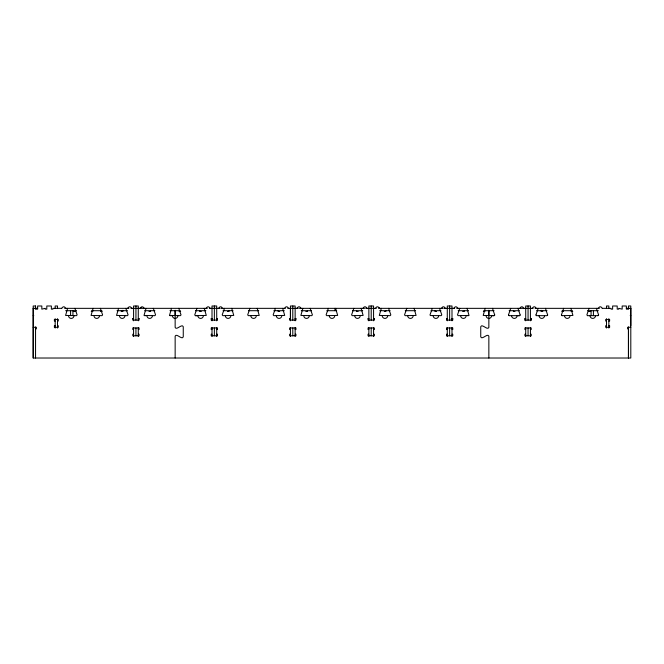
<?xml version="1.0" encoding="UTF-8"?>
<svg xmlns="http://www.w3.org/2000/svg" width="664" height="664" viewBox="0 0 664 664"><rect width="100%" height="100%" fill="white"/><g stroke="black" fill="none" stroke-linecap="round" stroke-linejoin="round"><path stroke-width="1" d="M628.451 309.133L628.451 305.971L630.8 305.988L630.8 358.021L33.2 358.021L33.2 308.345L37.64 308.362M290.434 308.345L290.434 318.546L289.653 318.546L289.653 320.114L295.928 320.114L295.928 318.546L295.14 318.546M488.853 358.021L488.853 336.183C487.642 332.764 481.956 340.308 480.744 336.897L480.744 326.705C481.956 323.293 487.625 330.821 488.853 327.427L488.853 315.666M628.451 327.302L628.451 358.021L628.451 326.912M630.8 325.742L630.8 308.345L626.359 308.362M67.612 308.345L65.595 315.442L76.493 315.657L77.132 314.885L74.891 308.345M100.364 308.345L102.605 314.885L101.965 315.657L91.076 315.442L93.085 308.345M118.557 308.403L116.549 315.442L127.438 315.657L128.086 314.885L125.836 308.345M146.03 308.345L144.022 315.442L154.911 315.657L155.559 314.885L153.318 308.345M178.79 308.345L181.031 314.885L180.392 315.657L169.494 315.442L171.511 308.345M204.263 308.345L206.28 315.442L195.382 315.657L194.743 314.885L196.984 308.345M231.736 308.345L233.753 315.442L222.863 315.657L222.216 314.885L224.457 308.345M249.938 308.345L247.697 314.885L248.336 315.657L259.226 315.442L257.217 308.345M275.411 308.345L273.17 314.885L273.809 315.657L284.698 315.442L282.69 308.345M310.163 308.345L312.404 314.885L311.765 315.657L300.875 315.442L302.884 308.345M328.356 308.345L326.115 314.885L326.763 315.657L337.652 315.442L335.644 308.345M361.116 308.345L363.125 315.442L352.235 315.657L351.596 314.885L353.837 308.345M381.31 308.345L379.302 315.442L390.191 315.657L390.83 314.885L388.589 308.345M414.062 308.345L416.079 315.442L405.181 315.657L404.542 314.885L406.783 308.345M467.016 308.345L469.025 315.442L458.135 315.657L457.496 314.885L459.737 308.345M494.091 315.657L483.201 315.442L485.21 308.345M510.682 308.403L508.458 315.035M535.931 315.035L538.164 308.345M563.636 308.345L561.404 315.026M587.507 315.666L586.868 314.894L589.109 308.362M494.721 315.035L492.489 308.345M520.194 315.035L517.97 308.345M547.667 315.035L545.443 308.345M598.621 315.035L596.388 308.345M432.239 308.519L430.015 314.885L430.372 315.541L441.137 315.657L441.784 314.885L439.543 308.345M494.721 315.026L494.091 315.666L491.592 315.682A2.747 2.747 0 0 1 488.853 318.413A2.747 2.747 0 0 1 486.106 315.666M520.194 315.026L519.563 315.666L517.073 315.682A2.747 2.747 0 0 1 514.326 318.413A2.747 2.747 0 0 1 511.579 315.666M547.667 315.026L546.895 315.682L536.562 315.657M598.621 315.026L597.99 315.666M562.034 315.657L572.924 315.45L570.915 308.362M140.901 307.415L139.946 308.345M519.621 308.362L520.36 307.822A1.569 1.569 0 0 1 523.315 307.822L523.821 308.312M598.048 308.362L598.787 307.822A1.569 1.569 0 0 1 601.742 307.822L602.48 308.362M61.52 308.345L62.258 307.822A1.569 1.569 0 0 1 65.213 307.822L65.952 308.345M127.496 308.345L128.451 307.415A1.569 1.569 0 0 1 130.974 307.415L131.928 308.345M205.923 308.345L206.662 307.822A1.569 1.569 0 0 1 209.617 307.822L210.355 308.345M218.373 308.345L219.112 307.822A1.569 1.569 0 0 1 222.066 307.822L222.805 308.345M284.341 308.345L285.08 307.822A1.569 1.569 0 0 1 288.043 307.822L288.782 308.345M296.791 308.345L297.53 307.822A1.569 1.569 0 0 1 300.493 307.822L301.232 308.345M362.768 308.345L363.507 307.822A1.569 1.569 0 0 1 366.47 307.822L367.209 308.345M375.218 308.345L375.957 307.822A1.569 1.569 0 0 1 378.92 307.822M441.195 308.345L441.934 307.822A1.569 1.569 0 0 1 444.888 307.822L445.627 308.345M453.645 308.345L454.384 307.822A1.569 1.569 0 0 1 457.338 307.822L458.077 308.345M532.071 308.362L532.81 307.822A1.569 1.569 0 0 1 535.765 307.822L536.504 308.362M519.563 315.657L509.089 315.657M597.99 315.657L587.507 315.657M468.618 315.657L466.12 315.666A2.747 2.747 0 0 1 463.372 318.413A2.747 2.747 0 0 1 460.633 315.666M35.549 306.013L33.2 305.988L33.2 358.021M61.694 308.345L52.937 308.345L52.937 309.142L51.369 309.133L51.369 305.996L46.795 305.996L46.795 309.142L45.227 309.133L45.227 308.345L41.824 309.142L41.84 305.996L37.64 305.996L37.64 309.133L36.072 309.133L36.072 308.345M64.657 308.345L128.899 308.345M130.908 308.345L207.326 308.345M209.334 308.345L219.867 308.345M221.012 308.345L285.288 308.345M287.761 308.345L298.285 308.345M299.439 308.345L364.561 308.345M365.715 308.345L376.239 308.345M378.712 308.345L442.988 308.345M444.133 308.345L454.666 308.345M456.674 308.345L533.092 308.345M535.101 308.345L599.343 308.345M602.306 308.345L611.063 308.362L611.063 309.142L612.631 309.142L612.631 305.996L617.205 306.004L617.205 309.142L618.773 309.142L618.773 308.345L622.176 309.142L622.16 305.996L626.359 306.004L626.359 309.133L627.928 309.133L627.928 308.345M33.2 308.569L33.789 308.569M630.211 308.569L630.8 308.569M65.645 310.702L76.518 310.702M91.541 310.702L101.907 310.702M117.005 310.702L127.438 310.702M144.636 310.702L154.87 310.702M169.967 310.702L180.334 310.702M195.432 310.702L205.857 310.702M223.062 310.702L233.022 310.702M248.394 310.702L258.752 310.702M273.858 310.702L284.283 310.702M301.29 310.702L311.441 310.702M326.788 310.702L336.673 310.702M352.559 310.702L362.71 310.702M379.717 310.702L390.142 310.702M405.248 310.702L415.606 310.702M430.977 310.702L440.938 310.702M458.143 310.702L468.568 310.702M483.666 310.702L494.033 310.702M509.13 310.702L519.364 310.702M536.562 310.702L546.995 310.702M562.093 310.702L572.459 310.702M587.482 310.702L598.355 310.702M73.853 311.482L75.422 311.482L75.422 310.702M91.234 311.482L92.802 311.482L92.802 310.702M100.646 311.482L102.215 311.482M149.01 311.482L150.579 311.482L150.579 310.702M179.072 311.482L180.641 311.482M201.292 311.482L199.723 311.482L199.723 310.702M227.437 311.482L229.005 311.482L229.005 310.702M279.718 311.482L278.15 311.482L278.15 310.702M305.855 311.482L307.424 311.482L307.424 310.702M358.145 311.482L356.576 311.482L356.576 310.702M384.282 311.482L385.85 311.482L385.85 310.702M436.563 311.482L434.995 311.482L434.995 310.702M462.708 311.482L464.277 311.482L464.277 310.702M483.359 311.482L484.927 311.482M514.99 311.482L513.421 311.482L513.421 310.702M561.785 311.482L563.354 311.482M572.766 311.482L571.198 311.482L571.198 310.702M590.147 311.482L588.578 311.482L588.578 310.702M33.2 315.666L33.789 315.666M630.211 315.666L630.8 315.666M133.58 318.546L132.8 318.546L132.8 320.114L139.075 320.114L139.075 318.546L138.286 318.546M212.007 318.546L211.227 318.546L211.227 320.114L217.501 320.114L217.501 318.546L216.713 318.546M368.86 318.546L368.072 318.546L368.072 320.114L374.347 320.114L374.347 318.546L373.566 318.546M447.287 318.546L446.499 318.546L446.499 320.114L452.773 320.114L452.773 318.546L451.993 318.546M525.714 318.554L524.925 318.546L524.925 320.123M530.42 318.546L531.2 318.554L531.2 320.123M132.8 318.803L133.588 318.803M138.286 318.803L139.075 318.803M211.227 318.803L212.007 318.803M216.713 318.803L217.501 318.803M289.653 318.803L290.434 318.803M295.14 318.803L295.928 318.803M368.072 318.803L368.86 318.803M373.566 318.803L374.347 318.803M446.499 318.803L447.287 318.803M451.993 318.803L452.773 318.803M524.925 318.803L525.714 318.803M530.42 318.803L531.2 318.803M524.925 320.114L531.2 320.114M55.162 321.027L54.373 321.027L54.373 319.459L58.299 319.459L58.299 321.027L57.511 321.027M606.489 321.027L605.701 321.027L605.701 319.459L609.627 319.459L609.627 321.027L608.838 321.027M55.162 325.733L54.373 325.733L54.373 327.302L58.299 327.302L58.299 325.733L57.511 325.733M606.489 325.733L605.701 325.733L605.701 327.302L609.627 327.302L609.627 325.733L608.838 325.733M33.2 327.302L36.337 327.302L36.337 328.879L35.549 328.871M630.8 327.302L627.663 327.302L627.663 328.879L628.451 328.879M133.58 329.527L132.8 329.527L132.8 327.958L139.075 327.966L139.075 329.535L138.286 329.535M212.007 329.527L211.227 329.527L211.227 327.958L217.501 327.958L217.501 329.527L216.713 329.527M290.434 329.527L289.653 329.527L289.653 327.958L295.928 327.958L295.928 329.527L295.14 329.527M368.86 329.527L368.072 329.527L368.072 327.958L374.347 327.958L374.347 329.527L373.566 329.527M447.287 329.527L446.499 329.527L446.499 327.958L452.773 327.958L452.773 329.527L451.993 329.527M525.714 329.535L524.925 329.535L524.925 327.966L531.2 327.958L531.2 329.527L530.42 329.527M133.58 334.233L132.8 334.233L132.8 335.801L139.075 335.801L139.075 334.233L138.286 334.233M212.007 334.233L211.227 334.233L211.227 335.801L217.501 335.801L217.501 334.233L216.713 334.233M290.434 334.233L289.653 334.233L289.653 335.801L295.928 335.801L295.928 334.233L295.14 334.233M368.86 334.233L368.072 334.233L368.072 335.801L374.347 335.801L374.347 334.233L373.566 334.233M447.287 334.233L446.499 334.233L446.499 335.801L452.773 335.801L452.773 334.233L451.993 334.233M525.714 334.233L524.925 334.233L524.925 335.801L531.2 335.801L531.2 334.233L530.42 334.233M195.382 315.657L197.88 315.666A2.747 2.747 0 0 0 200.628 318.413A2.747 2.747 0 0 0 203.367 315.666M169.909 315.657L172.408 315.666A2.747 2.747 0 0 0 175.147 318.413A2.747 2.747 0 0 0 177.894 315.666M144.437 315.657L146.927 315.666A2.747 2.747 0 0 0 149.674 318.413A2.747 2.747 0 0 0 152.421 315.666M379.659 308.345L378.696 307.415M144.378 308.345L143.424 307.415M562.034 315.666L561.404 315.035M536.562 315.666L535.931 315.026M509.089 315.666L508.458 315.026M608.838 308.403L608.838 305.996L606.489 305.996L606.489 308.403M608.838 318.712L608.838 328.058M606.489 318.712L606.489 328.058M593.417 310.702L593.417 315.599M591.068 310.702L591.068 315.599M542.704 310.702L542.704 311.482L541.135 311.482L541.135 310.312M530.42 320.812L530.42 305.996L525.714 305.996L525.714 320.812M530.42 327.584L530.42 336.44M528.063 305.996L528.063 320.114M528.063 327.958L528.063 335.801M525.714 327.584L525.714 336.44M451.993 320.812L451.993 305.996L447.287 305.996L447.287 320.812M451.993 327.584L451.993 336.44M449.636 305.996L449.636 320.114M449.636 327.958L449.636 335.801M447.287 327.584L447.287 336.44M373.566 320.812L373.566 305.996L368.86 305.996L368.86 320.812M373.566 327.584L373.566 336.44M371.209 305.996L371.209 320.114M371.209 327.958L371.209 335.801M368.86 327.584L368.86 336.44M334.955 308.345L334.955 310.702M295.14 320.812L295.14 305.996L290.434 305.996L290.434 320.812M295.14 327.584L295.14 336.44M292.791 305.996L292.791 320.114M292.791 327.958L292.791 335.801M290.434 327.584L290.434 336.44M216.713 320.812L216.713 305.996L212.007 305.996L212.007 320.812M216.713 327.584L216.713 336.44M214.364 305.996L214.364 320.114M214.364 327.958L214.364 335.801M212.007 327.584L212.007 336.44M175.147 315.666L175.147 327.427C176.375 330.821 182.044 323.293 183.256 326.705L183.256 336.897C182.044 340.308 176.358 332.764 175.147 336.183L175.147 358.021M138.286 320.812L138.286 305.996L133.58 305.996L133.588 320.812M138.286 327.584L138.286 336.44M135.937 305.996L135.937 320.114M135.937 327.958L135.937 335.801M133.58 327.584L133.58 336.44M122.865 310.312L122.865 311.482L121.296 311.482L121.296 310.702M72.932 310.702L72.932 315.599M70.583 310.702L70.583 315.599M57.511 308.403L57.511 305.996L55.162 305.996L55.162 308.403M57.511 318.703L57.511 328.058M55.162 318.703L55.162 328.058M35.549 305.971L35.549 309.133M35.549 326.912L35.549 358.021M140.685 307.822A1.569 1.569 0 0 1 143.64 307.822M73.995 315.666A2.747 2.747 0 0 1 71.247 318.413A2.747 2.747 0 0 1 68.508 315.666M124.948 315.666A2.747 2.747 0 0 1 122.201 318.413A2.747 2.747 0 0 1 119.454 315.666M99.467 315.666A2.747 2.747 0 0 1 96.728 318.413A2.747 2.747 0 0 1 93.981 315.666M387.693 315.666A2.747 2.747 0 0 1 384.954 318.413A2.747 2.747 0 0 1 382.207 315.666M413.174 315.666A2.747 2.747 0 0 1 410.427 318.413A2.747 2.747 0 0 1 407.679 315.666M438.647 315.666A2.747 2.747 0 0 1 435.899 318.413A2.747 2.747 0 0 1 433.152 315.666M309.266 315.666A2.747 2.747 0 0 1 306.527 318.413A2.747 2.747 0 0 1 303.78 315.666M334.747 315.666A2.747 2.747 0 0 1 332 318.413A2.747 2.747 0 0 1 329.253 315.666M360.22 315.666A2.747 2.747 0 0 1 357.473 318.413A2.747 2.747 0 0 1 354.734 315.666M230.848 315.666A2.747 2.747 0 0 1 228.101 318.413A2.747 2.747 0 0 1 225.353 315.666M256.321 315.666A2.747 2.747 0 0 1 253.573 318.413A2.747 2.747 0 0 1 250.826 315.666M281.793 315.666A2.747 2.747 0 0 1 279.046 318.413A2.747 2.747 0 0 1 276.307 315.666M595.492 315.666A2.747 2.747 0 0 1 592.753 318.413A2.747 2.747 0 0 1 590.005 315.666M544.546 315.666A2.747 2.747 0 0 1 541.799 318.413A2.747 2.747 0 0 1 539.052 315.666M570.019 315.666A2.747 2.747 0 0 1 567.272 318.413A2.747 2.747 0 0 1 564.533 315.666M175.147 310.345L175.147 315.325L175.147 310.345M488.853 310.345L488.853 315.334L488.853 310.345"/></g></svg>
